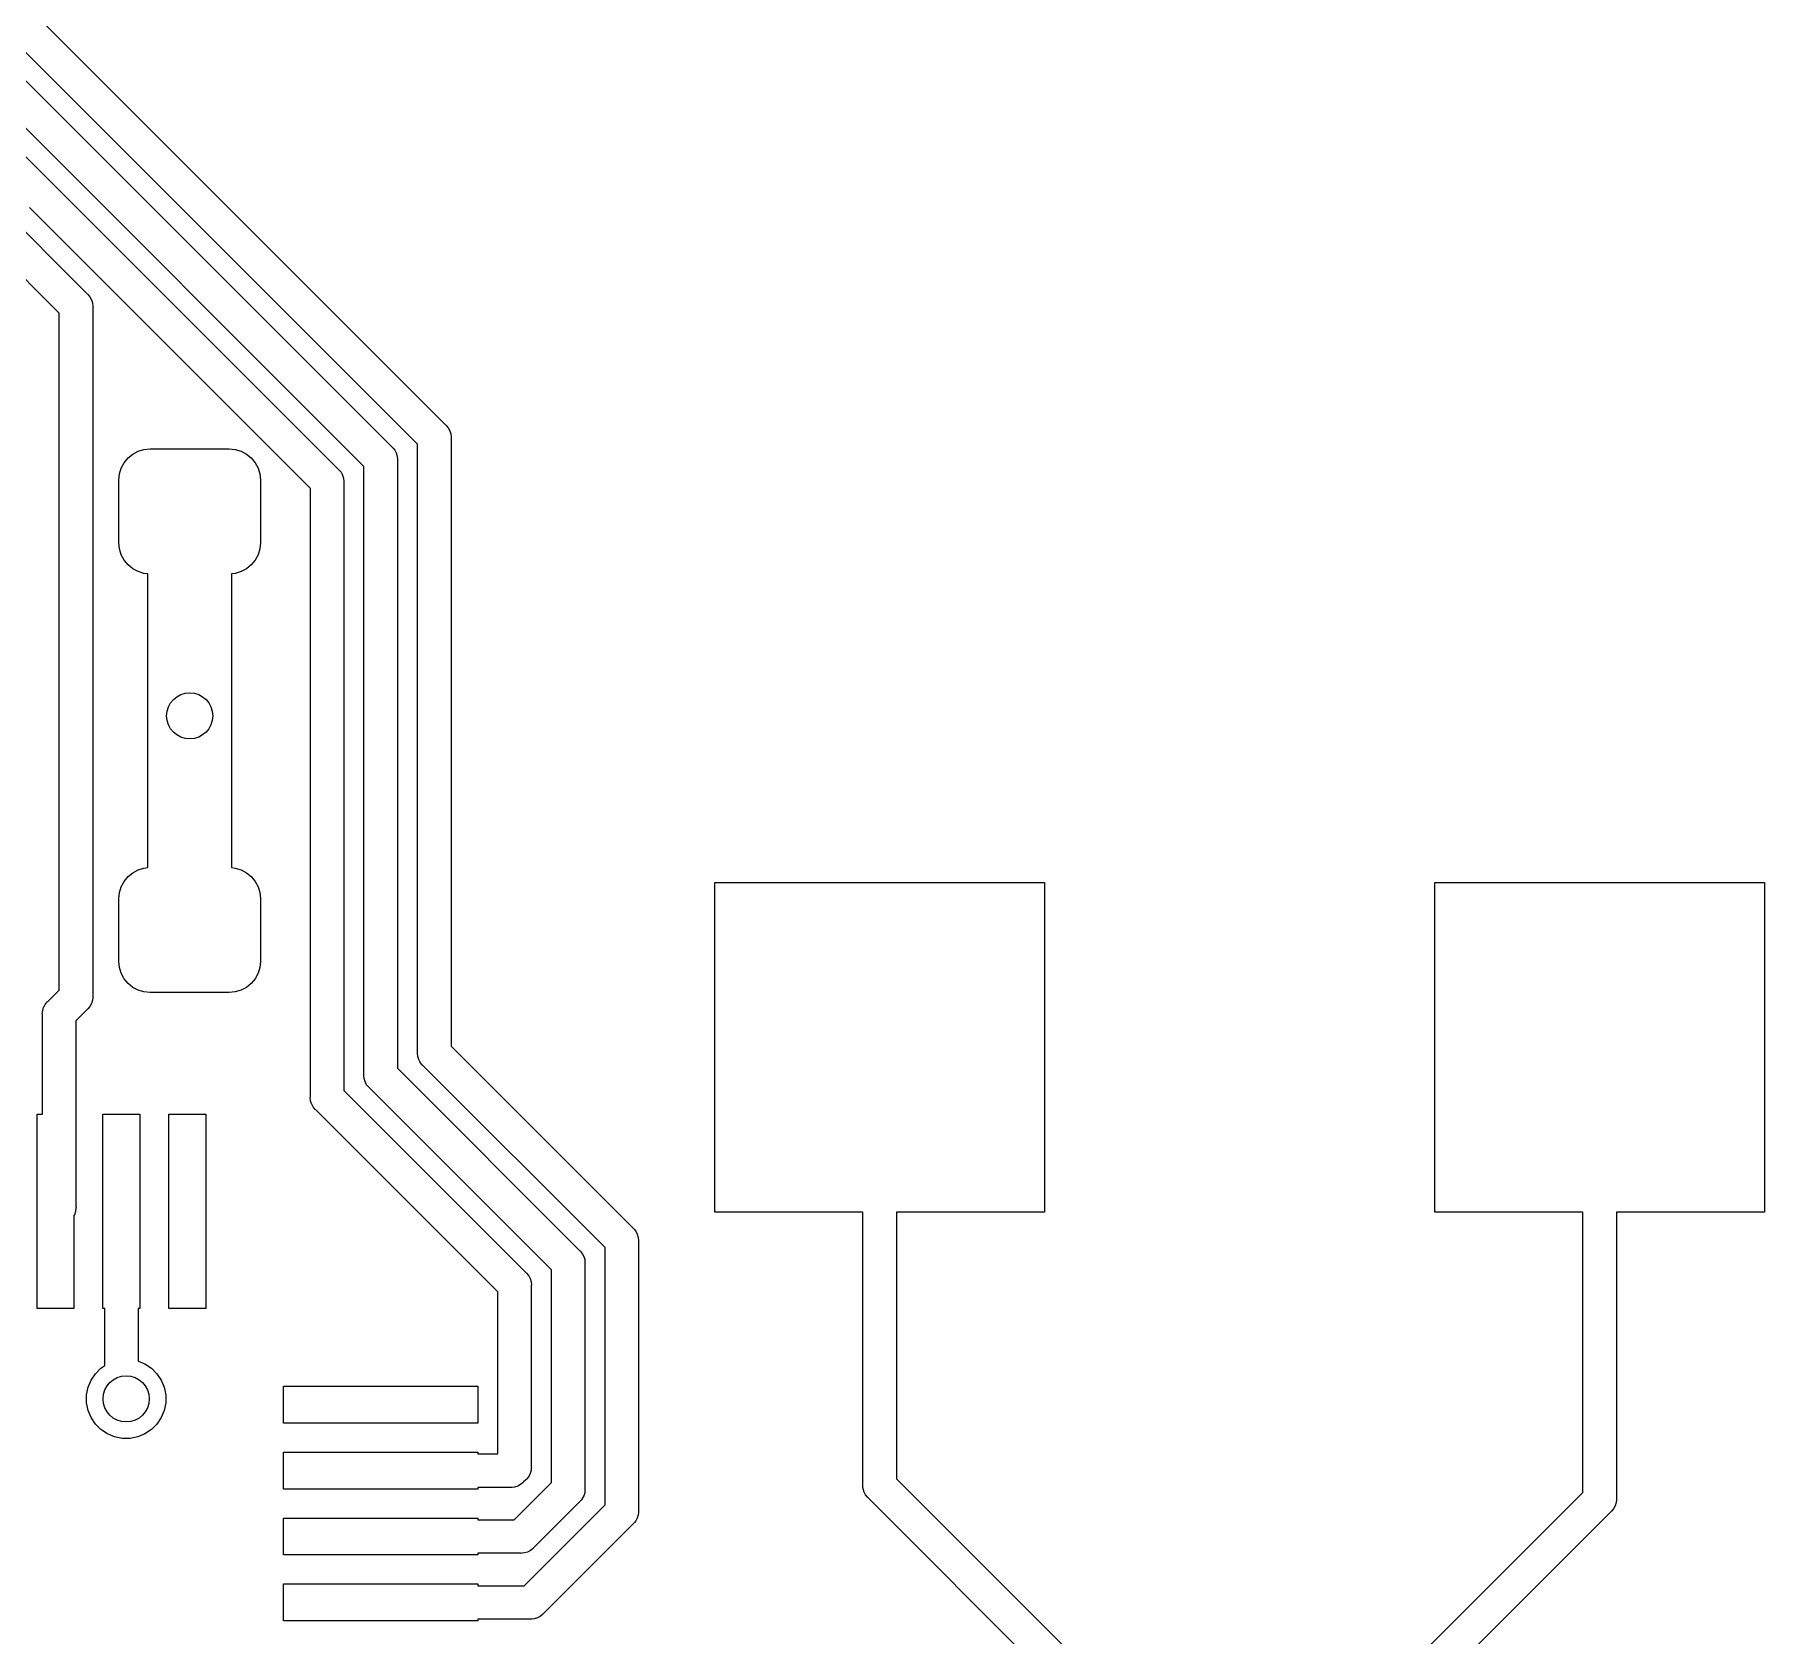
# Model space of a CAD drawing. Extents: x 127.5 to 172.4, y -152.1 to -77.2.
# Drawn here: x 156.79 to 169.91, y -105.93 to -93.79 of the extents above; entities that cross this region are included whole.
import ezdxf

# ---------------------------------------------------------------- set-up
doc = ezdxf.new("R2010")
doc.units = 0
doc.layers.add('BLACK', color=7, linetype='CONTINUOUS')

msp = doc.modelspace()

# ---------------------------------------------------------------- linework, layer by layer
at = {"layer": 'BLACK', "linetype": 'CONTINUOUS'}
for p, q in [((156.801, -93.6513), (159.902, -96.7521)), ((159.69, -96.8989), (156.622, -93.831)), ((156.152, -94.1517), (156.925, -94.9246)), ((156.705, -94.1292), (159.496, -96.9204)), ((159.283, -97.0672), (156.525, -94.3088)), ((155.984, -94.5581), (157.184, -95.7585)), ((156.972, -95.9053), (155.837, -94.7704)), ((156.925, -94.9246), (156.925, -94.9246)), ((156.925, -94.9246), (159.089, -97.0888)), ((158.877, -97.2356), (156.746, -95.1042)), ((157.184, -95.7585), (157.189, -95.7625)), ((157.189, -95.7625), (157.193, -95.7673)), ((157.193, -95.7673), (157.193, -95.7673)), ((157.193, -95.7673), (157.205, -95.7818)), ((156.972, -101.039), (156.972, -95.9053)), ((157.205, -95.7818), (157.217, -95.8039)), ((157.217, -95.8039), (157.224, -95.8278)), ((157.224, -95.8278), (157.227, -95.8527)), ((157.227, -95.8527), (157.226, -95.859)), ((157.226, -95.859), (157.226, -101.086)), ((159.902, -96.7521), (159.907, -96.7561)), ((159.907, -96.7561), (159.911, -96.7609)), ((159.911, -96.7609), (159.911, -96.7609)), ((159.911, -96.7609), (159.923, -96.7754)), ((159.923, -96.7754), (159.935, -96.7975)), ((159.935, -96.7975), (159.942, -96.8214)), ((159.942, -96.8214), (159.944, -96.8463)), ((157.53, -96.974), (157.571, -96.9521)), ((157.571, -96.9521), (157.615, -96.9386)), ((157.615, -96.9386), (157.661, -96.934)), ((157.661, -96.934), (158.261, -96.934)), ((158.261, -96.934), (158.308, -96.9386)), ((158.308, -96.9386), (158.352, -96.9521)), ((158.352, -96.9521), (158.393, -96.974)), ((159.496, -96.9204), (159.501, -96.9244)), ((159.501, -96.9244), (159.505, -96.9292)), ((159.505, -96.9292), (159.505, -96.9292)), ((159.505, -96.9292), (159.517, -96.9437)), ((159.517, -96.9437), (159.528, -96.9658)), ((159.69, -101.511), (159.69, -96.8989)), ((159.944, -96.8463), (159.944, -96.8525)), ((159.944, -96.8525), (159.944, -101.465)), ((157.429, -97.1252), (157.442, -97.0806)), ((157.442, -97.0806), (157.464, -97.0396)), ((157.464, -97.0396), (157.494, -97.0036)), ((157.494, -97.0036), (157.53, -96.974)), ((158.393, -96.974), (158.429, -97.0036)), ((158.429, -97.0036), (158.459, -97.0396)), ((158.459, -97.0396), (158.481, -97.0806)), ((158.481, -97.0806), (158.494, -97.1252)), ((159.089, -97.0888), (159.094, -97.0927)), ((159.283, -101.679), (159.283, -97.0672)), ((159.528, -96.9658), (159.536, -96.9897)), ((159.536, -96.9897), (159.538, -97.0146)), ((159.538, -97.0146), (159.537, -97.0209)), ((159.537, -97.0209), (159.537, -101.633)), ((157.424, -97.1715), (157.429, -97.1252)), ((157.424, -97.6465), (157.424, -97.1715)), ((158.494, -97.1252), (158.499, -97.1715)), ((158.499, -97.1715), (158.499, -97.6465)), ((159.094, -97.0927), (159.11, -97.1121)), ((159.11, -97.1121), (159.115, -97.1209)), ((159.115, -97.1209), (159.122, -97.1341)), ((159.122, -97.1341), (159.129, -97.1581)), ((159.129, -97.1581), (159.132, -97.183)), ((159.132, -97.183), (159.131, -97.1892)), ((159.131, -97.1892), (159.131, -101.801)), ((158.877, -101.848), (158.877, -97.2356)), ((157.429, -97.6928), (157.424, -97.6465)), ((157.442, -97.7374), (157.429, -97.6928)), ((157.464, -97.7784), (157.442, -97.7374)), ((158.481, -97.7374), (158.459, -97.7784)), ((158.494, -97.6928), (158.481, -97.7374)), ((158.499, -97.6465), (158.494, -97.6928)), ((157.494, -97.8144), (157.464, -97.7784)), ((157.53, -97.844), (157.494, -97.8144)), ((157.571, -97.8659), (157.53, -97.844)), ((157.615, -97.8794), (157.571, -97.8659)), ((158.352, -97.8659), (158.308, -97.8794)), ((158.393, -97.844), (158.352, -97.8659)), ((158.429, -97.8144), (158.393, -97.844)), ((158.459, -97.7784), (158.429, -97.8144)), ((157.644, -97.8823), (157.615, -97.8794)), ((157.644, -98.9439), (157.644, -97.8823)), ((158.308, -97.8794), (158.279, -97.8823)), ((158.279, -97.8823), (158.279, -100.111)), ((157.644, -100.111), (157.644, -98.9439)), ((157.644, -98.9439), (157.644, -98.9439)), ((157.442, -100.256), (157.464, -100.215)), ((157.464, -100.215), (157.494, -100.179)), ((157.494, -100.179), (157.53, -100.149)), ((157.53, -100.149), (157.571, -100.127)), ((157.571, -100.127), (157.615, -100.114)), ((157.615, -100.114), (157.644, -100.111)), ((158.279, -100.111), (158.308, -100.114)), ((158.308, -100.114), (158.352, -100.127)), ((158.352, -100.127), (158.393, -100.149)), ((158.393, -100.149), (158.429, -100.179)), ((158.429, -100.179), (158.459, -100.215)), ((158.459, -100.215), (158.481, -100.256)), ((161.945, -102.723), (161.945, -100.223)), ((161.945, -100.223), (164.445, -100.223)), ((164.445, -100.223), (164.445, -102.723)), ((167.406, -102.723), (167.406, -100.223)), ((167.406, -100.223), (169.906, -100.223)), ((169.906, -100.223), (169.906, -102.723)), ((157.424, -100.346), (157.429, -100.3)), ((157.424, -100.822), (157.424, -100.346)), ((157.429, -100.3), (157.442, -100.256)), ((158.481, -100.256), (158.494, -100.3)), ((158.494, -100.3), (158.499, -100.346)), ((158.499, -100.346), (158.499, -100.822)), ((157.429, -100.868), (157.424, -100.822)), ((157.442, -100.912), (157.429, -100.868)), ((158.494, -100.868), (158.481, -100.912)), ((158.499, -100.822), (158.494, -100.868)), ((157.464, -100.953), (157.442, -100.912)), ((157.494, -100.989), (157.464, -100.953)), ((157.53, -101.019), (157.494, -100.989)), ((157.571, -101.041), (157.53, -101.019)), ((158.393, -101.019), (158.352, -101.041)), ((158.429, -100.989), (158.393, -101.019)), ((158.459, -100.953), (158.429, -100.989)), ((158.481, -100.912), (158.459, -100.953)), ((156.858, -101.163), (156.866, -101.148)), ((156.866, -101.148), (156.882, -101.129)), ((156.882, -101.129), (156.887, -101.125)), ((156.887, -101.125), (156.972, -101.039)), ((157.217, -101.141), (157.205, -101.163)), ((157.224, -101.117), (157.217, -101.141)), ((157.226, -101.098), (157.224, -101.117)), ((157.226, -101.086), (157.227, -101.092)), ((157.227, -101.092), (157.226, -101.098)), ((157.615, -101.054), (157.571, -101.041)), ((157.661, -101.059), (157.615, -101.054)), ((158.261, -101.059), (157.661, -101.059)), ((158.308, -101.054), (158.261, -101.059)), ((158.352, -101.041), (158.308, -101.054)), ((156.844, -101.219), (156.847, -101.194)), ((156.845, -101.225), (156.844, -101.219)), ((156.845, -101.981), (156.845, -101.225)), ((156.847, -101.194), (156.854, -101.17)), ((156.854, -101.17), (156.858, -101.163)), ((157.184, -101.186), (157.099, -101.272)), ((157.099, -101.272), (157.099, -102.683)), ((157.189, -101.182), (157.184, -101.186)), ((157.205, -101.163), (157.189, -101.182)), ((159.689, -101.517), (159.69, -101.511)), ((159.692, -101.542), (159.689, -101.517)), ((159.699, -101.566), (159.692, -101.542)), ((159.944, -101.465), (161.325, -102.846)), ((159.283, -101.686), (159.283, -101.679)), ((159.537, -101.633), (160.918, -103.014)), ((159.709, -101.586), (159.699, -101.566)), ((159.711, -101.588), (159.709, -101.586)), ((159.727, -101.608), (159.711, -101.588)), ((159.731, -101.612), (159.727, -101.608)), ((161.112, -102.992), (159.731, -101.612)), ((159.131, -101.801), (160.512, -103.182)), ((159.285, -101.711), (159.283, -101.686)), ((159.293, -101.734), (159.285, -101.711)), ((159.304, -101.757), (159.293, -101.734)), ((159.32, -101.776), (159.304, -101.757)), ((159.304, -101.757), (159.304, -101.757)), ((159.325, -101.78), (159.32, -101.776)), ((160.706, -103.161), (159.325, -101.78)), ((158.876, -101.854), (158.877, -101.848)), ((158.879, -101.879), (158.876, -101.854)), ((158.886, -101.903), (158.879, -101.879)), ((158.888, -101.906), (158.886, -101.903)), ((158.898, -101.925), (158.888, -101.906)), ((158.914, -101.944), (158.898, -101.925)), ((158.919, -101.948), (158.914, -101.944)), ((156.804, -103.454), (156.804, -101.981)), ((156.804, -101.981), (156.845, -101.981)), ((157.304, -103.454), (157.304, -101.981)), ((157.304, -101.981), (157.584, -101.981)), ((157.584, -101.981), (157.584, -103.454)), ((157.804, -103.454), (157.804, -101.981)), ((157.804, -101.981), (158.084, -101.981)), ((158.084, -101.981), (158.084, -103.454)), ((160.299, -103.329), (158.919, -101.948)), ((157.097, -102.714), (157.09, -102.738)), ((157.099, -102.696), (157.097, -102.714)), ((157.099, -102.683), (157.1, -102.69)), ((157.1, -102.69), (157.099, -102.696)), ((157.099, -102.696), (157.099, -102.696)), ((163.068, -102.723), (161.945, -102.723)), ((163.068, -104.792), (163.068, -102.723)), ((164.445, -102.723), (163.322, -102.723)), ((163.322, -102.723), (163.322, -104.746)), ((168.529, -102.723), (167.406, -102.723)), ((168.529, -104.849), (168.529, -102.723)), ((169.906, -102.723), (168.783, -102.723)), ((168.783, -102.723), (168.783, -104.896)), ((157.09, -102.738), (157.084, -102.75)), ((157.084, -102.75), (157.084, -103.454)), ((161.325, -102.846), (161.329, -102.849)), ((161.329, -102.849), (161.333, -102.854)), ((161.333, -102.854), (161.333, -102.854)), ((161.333, -102.854), (161.345, -102.869)), ((161.112, -104.943), (161.112, -102.992)), ((161.345, -102.869), (161.357, -102.891)), ((161.357, -102.891), (161.364, -102.915)), ((161.364, -102.915), (161.367, -102.94)), ((161.367, -102.94), (161.366, -102.946)), ((161.366, -102.946), (161.366, -104.989)), ((160.918, -103.014), (160.923, -103.018)), ((160.923, -103.018), (160.927, -103.023)), ((160.927, -103.023), (160.927, -103.023)), ((160.927, -103.023), (160.939, -103.037)), ((160.939, -103.037), (160.951, -103.059)), ((160.951, -103.059), (160.958, -103.083)), ((160.958, -103.083), (160.96, -103.108)), ((160.96, -103.108), (160.96, -103.114)), ((160.96, -103.114), (160.96, -104.821)), ((160.512, -103.182), (160.517, -103.186)), ((160.517, -103.186), (160.533, -103.206)), ((160.533, -103.206), (160.544, -103.228)), ((160.544, -103.228), (160.552, -103.252)), ((160.552, -103.252), (160.554, -103.276)), ((160.706, -104.774), (160.706, -103.161)), ((160.299, -104.557), (160.299, -103.329)), ((160.554, -103.276), (160.553, -103.283)), ((160.553, -103.283), (160.553, -104.652)), ((157.084, -103.454), (156.804, -103.454)), ((157.317, -103.454), (157.304, -103.454)), ((157.317, -103.888), (157.317, -103.454)), ((157.584, -103.454), (157.571, -103.454)), ((157.571, -103.454), (157.571, -103.853)), ((158.084, -103.454), (157.804, -103.454)), ((157.247, -103.949), (157.289, -103.907)), ((157.289, -103.907), (157.317, -103.888)), ((157.571, -103.853), (157.622, -103.874)), ((157.622, -103.874), (157.671, -103.907)), ((157.671, -103.907), (157.713, -103.949)), ((157.192, -104.052), (157.214, -103.998)), ((157.214, -103.998), (157.247, -103.949)), ((157.713, -103.949), (157.746, -103.998)), ((157.746, -103.998), (157.768, -104.052)), ((158.674, -104.324), (158.674, -104.044)), ((158.674, -104.044), (160.147, -104.044)), ((160.147, -104.044), (160.147, -104.324)), ((157.18, -104.11), (157.192, -104.052)), ((157.18, -104.17), (157.18, -104.11)), ((157.192, -104.228), (157.18, -104.17)), ((157.768, -104.052), (157.78, -104.11)), ((157.78, -104.17), (157.768, -104.228)), ((157.78, -104.11), (157.78, -104.17)), ((157.214, -104.282), (157.192, -104.228)), ((157.247, -104.331), (157.214, -104.282)), ((157.746, -104.282), (157.713, -104.331)), ((157.768, -104.228), (157.746, -104.282)), ((157.289, -104.373), (157.247, -104.331)), ((157.338, -104.406), (157.289, -104.373)), ((157.392, -104.428), (157.338, -104.406)), ((157.45, -104.44), (157.392, -104.428)), ((157.568, -104.428), (157.51, -104.44)), ((157.622, -104.406), (157.568, -104.428)), ((157.671, -104.373), (157.622, -104.406)), ((157.713, -104.331), (157.671, -104.373)), ((160.147, -104.324), (158.674, -104.324)), ((157.51, -104.44), (157.45, -104.44)), ((158.674, -104.824), (158.674, -104.544)), ((158.674, -104.544), (160.147, -104.544)), ((160.147, -104.544), (160.147, -104.557)), ((160.147, -104.557), (160.299, -104.557)), ((160.552, -104.683), (160.544, -104.707)), ((160.553, -104.665), (160.552, -104.683)), ((160.553, -104.652), (160.554, -104.659)), ((160.554, -104.659), (160.553, -104.665)), ((160.553, -104.665), (160.553, -104.665)), ((160.147, -104.824), (158.674, -104.824)), ((160.395, -104.811), (160.147, -104.811)), ((160.147, -104.811), (160.147, -104.824)), ((160.401, -104.812), (160.395, -104.811)), ((160.407, -104.811), (160.401, -104.812)), ((160.426, -104.809), (160.407, -104.811)), ((160.423, -105.057), (160.706, -104.774)), ((160.45, -104.802), (160.426, -104.809)), ((160.472, -104.79), (160.45, -104.802)), ((160.491, -104.774), (160.472, -104.79)), ((160.495, -104.769), (160.491, -104.774)), ((160.512, -104.753), (160.495, -104.769)), ((160.517, -104.749), (160.512, -104.753)), ((160.533, -104.729), (160.517, -104.749)), ((160.544, -104.707), (160.533, -104.729)), ((160.96, -104.821), (160.96, -104.827)), ((160.96, -104.827), (160.96, -104.833)), ((163.067, -104.798), (163.068, -104.792)), ((163.068, -104.805), (163.067, -104.798)), ((163.07, -104.823), (163.068, -104.805)), ((163.077, -104.847), (163.07, -104.823)), ((163.322, -104.746), (164.785, -106.209)), ((160.498, -105.557), (161.112, -104.943)), ((160.918, -104.921), (160.57, -105.269)), ((160.923, -104.917), (160.918, -104.921)), ((160.93, -104.908), (160.923, -104.917)), ((160.939, -104.898), (160.93, -104.908)), ((160.94, -104.895), (160.939, -104.898)), ((160.951, -104.876), (160.94, -104.895)), ((160.958, -104.852), (160.951, -104.876)), ((160.96, -104.833), (160.958, -104.852)), ((163.089, -104.869), (163.077, -104.847)), ((163.105, -104.889), (163.089, -104.869)), ((163.11, -104.893), (163.105, -104.889)), ((164.598, -106.381), (163.11, -104.893)), ((167.171, -106.207), (168.529, -104.849)), ((168.774, -104.951), (168.762, -104.973)), ((168.781, -104.927), (168.774, -104.951)), ((168.783, -104.908), (168.781, -104.927)), ((168.783, -104.896), (168.784, -104.902)), ((168.784, -104.902), (168.783, -104.908)), ((168.783, -104.908), (168.783, -104.908)), ((158.674, -105.324), (158.674, -105.044)), ((158.674, -105.044), (160.147, -105.044)), ((160.147, -105.044), (160.147, -105.057)), ((160.147, -105.057), (160.423, -105.057)), ((161.325, -105.089), (160.645, -105.769)), ((161.329, -105.086), (161.325, -105.089)), ((161.336, -105.078), (161.329, -105.086)), ((161.345, -105.066), (161.336, -105.078)), ((161.349, -105.059), (161.345, -105.066)), ((161.357, -105.044), (161.349, -105.059)), ((161.364, -105.02), (161.357, -105.044)), ((161.366, -105.002), (161.364, -105.02)), ((161.366, -104.989), (161.367, -104.995)), ((161.367, -104.995), (161.366, -105.002)), ((168.741, -104.996), (167.374, -106.363)), ((168.746, -104.992), (168.741, -104.996)), ((168.762, -104.973), (168.746, -104.992)), ((160.147, -105.324), (158.674, -105.324)), ((160.47, -105.311), (160.147, -105.311)), ((160.147, -105.311), (160.147, -105.324)), ((160.476, -105.312), (160.47, -105.311)), ((160.482, -105.311), (160.476, -105.312)), ((160.501, -105.309), (160.482, -105.311)), ((160.525, -105.302), (160.501, -105.309)), ((160.547, -105.29), (160.525, -105.302)), ((160.566, -105.274), (160.547, -105.29)), ((160.57, -105.269), (160.566, -105.274)), ((158.674, -105.824), (158.674, -105.544)), ((158.674, -105.544), (160.147, -105.544)), ((160.147, -105.544), (160.147, -105.557)), ((160.147, -105.557), (160.498, -105.557)), ((160.147, -105.824), (158.674, -105.824)), ((160.544, -105.811), (160.147, -105.811)), ((160.147, -105.811), (160.147, -105.824)), ((160.55, -105.812), (160.544, -105.811)), ((160.557, -105.811), (160.55, -105.812)), ((160.575, -105.809), (160.557, -105.811)), ((160.599, -105.802), (160.575, -105.809)), ((160.621, -105.79), (160.599, -105.802)), ((160.641, -105.774), (160.621, -105.79)), ((160.645, -105.769), (160.641, -105.774))]:
    msp.add_line(p, q, dxfattribs=at)
at = {"layer": 'BLACK'}
for centre in [(157.962, -98.9595), (157.48, -104.14)]:
    msp.add_circle(centre, 0.175, dxfattribs=at)

doc.saveas('drawing.dxf')
